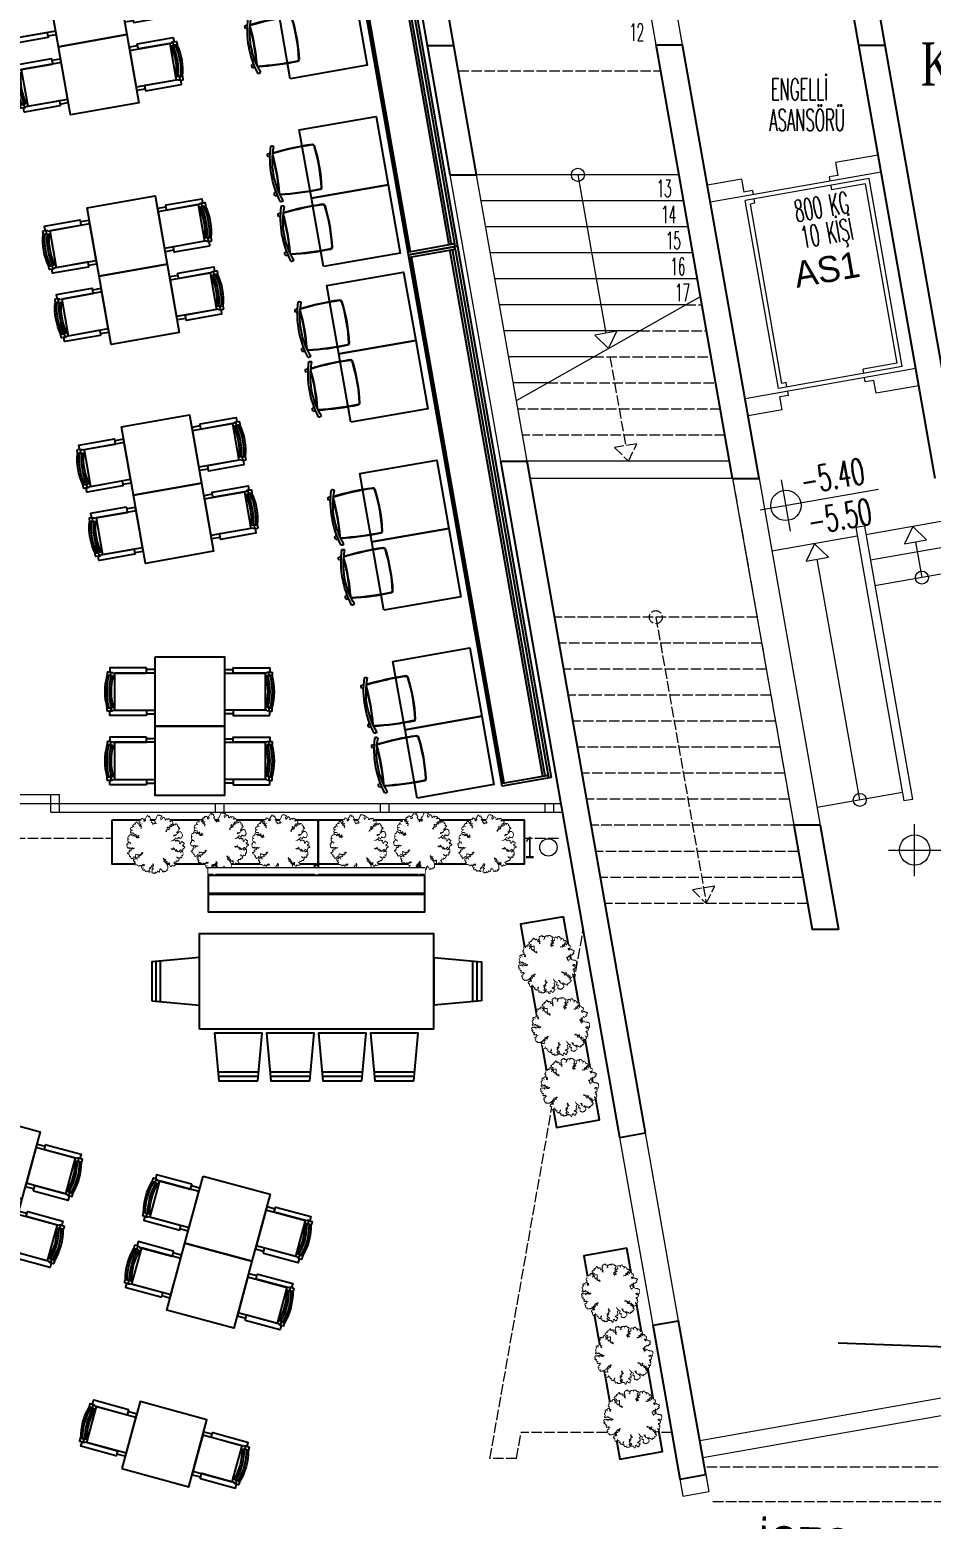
# Model space of a CAD drawing. Header units: millimetres. Extents: x 24907 to 30960, y 3978 to 9944.
# Drawn here: x 28677 to 29717, y 7249 to 8967 of the extents above; entities that cross this region are included whole.
import ezdxf
from ezdxf.enums import TextEntityAlignment as Align

# ---------------------------------------------------------------- set-up
doc = ezdxf.new("R2010")
doc.units = ezdxf.units.MM
doc.set_wipeout_variables(frame=1)
for name, pattern in [('ACAD_ISO02W100', [15, 12, -3]), ('DOT', [6.35, 0, -6.35]), ('DUZ', [0])]:
    doc.linetypes.add(name, pattern=pattern)
for name, color, linetype in [('7-DEC-FURN', 8, 'Continuous'), ('A-bitki', 252, 'Continuous'), ('A-tefris', 31, 'Continuous'), ('A-wipeout', 120, 'Continuous'), ('t-ax', 211, 'Continuous')]:
    doc.layers.add(name, color=color, linetype=linetype)
for name, color, linetype, lineweight in [('dv', 1, 'Continuous', 20), ('iz', 241, 'DOT', 13), ('kl', 5, 'Continuous', 25), ('MER', 132, 'Continuous', 9), ('PN', 90, 'Continuous', 9), ('PR', 200, 'Continuous', 13), ('y2', 52, 'Continuous', 13), ('y3', 3, 'Continuous', 13), ('y4', 4, 'Continuous', 13), ('y5', 170, 'Continuous', 13), ('yagmuriniş', 70, 'Continuous', 9)]:
    doc.layers.add(name, color=color, linetype=linetype, lineweight=lineweight)
doc.styles.add('ARIAL', font='arial.ttf', dxfattribs={"width": 0.6, "height": 50})
doc.styles.add('GOTİC', font='bgothm.ttf', dxfattribs={"height": 20})
doc.styles.add('OLCUı100', font='romanstw.shx', dxfattribs={"width": 0.6, "height": 20})
doc.styles.add('STYLE5', font='arial.ttf', dxfattribs={"width": 0.6})
doc.styles.add('TROMANS', font='romanstw.shx', dxfattribs={"width": 0.6, "height": 60})
doc.styles.add('yazi', font='times.ttf', dxfattribs={"height": 0.5})

# ---------------------------------------------------------------- blocks, each defined once
blk = doc.blocks.new('sandalye-01-p')
blk.add_wipeout([(57.7, 0), (57.2, 8.1), (55.2, 18.5), (54.7, 18.5), (55.2, 19), (55.2, 22), (54.7, 22.5), (52.3, 22.5), (52.3, 27.5), (10.5, 27.5), (10, 27), (10, 25.5), (0.5, 25.5), (0, 25), (0, -25), (0.5, -25.5), (10, -25.5), (10, -27), (10.5, -27.5), (51.8, -27.5), (52.3, -27), (52.3, -22.5), (54.7, -22.5), (55.2, -22), (55.2, -19), (54.7, -18.5), (55.2, -18.5), (56.8, -10.8)])
for p, q in [((51.2, 18.5), (47, 17.5)), ((48.1, 17.3), (47, 17.3)), ((52.9, 18.5), (48.1, 17.3)), ((51.2, 22.5), (49.1, 22)), ((49.1, 21.5), (49.1, 22)), ((51.2, 18.5), (55.2, 18.5)), ((48.1, -17.3), (47, -17.3)), ((51.2, -18.5), (47, -17.5)), ((53, -18.5, 0), (48.1, -17.3, 0)), ((49.1, -21.5), (49.1, -22)), ((51.2, -22.5), (49.1, -22)), ((51.2, -22.5), (49.1, -22)), ((51.2, -18.5), (55.2, -18.5))]:
    blk.add_line(p, q)
for points in [[(10, -25.5), (0.5, -25.5, -0.414214), (0, -25), (0, 25, -0.414214), (0.5, 25.5), (10, 25.5)], [(49.1, 21.5), (10.5, 21.5, -0.414214), (10, 22), (10, 27, -0.414214), (10.5, 27.5), (52.3, 27.5), (52.3, 22.5)], [(49.1, -21.5), (10.5, -21.5, 0.414214), (10, -22), (10, -27, 0.414214), (10.5, -27.5), (51.8, -27.5, 0.414214), (52.3, -27), (52.3, -22.5)]]:
    blk.add_lwpolyline(points, format="xyb")
blk.add_lwpolyline([(0, -21.5), (0, 21.5), (47, 21.5), (47, -21.5)], close=True)
for points in [[(51.7, 22.5), (54.7, 22.5, -0.414214), (55.2, 22), (55.2, 19, -0.414214), (54.7, 18.5), (51.7, 18.5, -0.414214), (51.2, 19), (51.2, 22, -0.414214)], [(51.7, -22.5), (54.7, -22.5, 0.414214), (55.2, -22), (55.2, -19, 0.414214), (54.7, -18.5), (51.7, -18.5, 0.414214), (51.2, -19), (51.2, -22, 0.414214)]]:
    blk.add_lwpolyline(points, format="xyb", close=True)
for centre, radius, start, end in [((-17.3, 0), 67.7, 345.1598, 14.8482), ((-16.2, 0, 0), 68.9, 344.9605, 15.0473), ((-15.2, 0, 0), 68.9, 15.5809, 15.5887), ((-12.2, 0), 67.7, 344.1276, 15.8724), ((-11.2, 0), 68.9, 344.4113, 15.5887)]:
    blk.add_arc(centre, radius, start, end)
blk = doc.blocks.new('masa-02-p')
at = {"xscale": -1}
blk.add_blockref('sandalye-01-p', (-40, -40), dxfattribs=at)
blk.add_blockref('sandalye-01-p', (40, -40))
blk.add_wipeout([(-40, 0), (40, 0), (40, -80), (-40, -80)]).dxf.layer = 'A-wipeout'
blk.add_lwpolyline([(-40, 0), (40, 0), (40, -80), (-40, -80)], close=True)
blk = doc.blocks.new('masa-01-p')
at = {"xscale": -1}
for p in [(-40, -40), (-40, -120)]:
    blk.add_blockref('sandalye-01-p', p, dxfattribs=at)
for p in [(40, -40), (40, -120)]:
    blk.add_blockref('sandalye-01-p', p)
blk.add_wipeout([(-40, 0), (40, 0), (40, -80), (-40, -80)]).dxf.layer = 'A-wipeout'
blk.add_lwpolyline([(-40, 0), (40, 0), (40, -80), (-40, -80)], close=True)
blk.add_wipeout([(-40, -80), (40, -80), (40, -160), (-40, -160)]).dxf.layer = 'A-wipeout'
blk.add_lwpolyline([(-40, -80), (40, -80), (40, -160), (-40, -160)], close=True)
blk = doc.blocks.new('saksı2')
blk.add_wipeout([(138961.9, 69047.1), (138961.9, 68996.9), (139199.8, 68996.9), (139199.8, 69047.1)]).dxf.layer = 'A-wipeout'
at = {"ltscale": 100}
blk.add_lwpolyline([(139199.8, 68996.9), (139199.8, 69047.1), (138961.9, 69047.1), (138961.9, 68996.9)], close=True, dxfattribs=at)
blk = doc.blocks.new('WERGG')
for points in [[(-30.77, 3.19), (-30.79, 3.1), (-30.71, 3.01), (-30.76, 2.92), (-30.86, 2.96), (-30.87, 2.84), (-31.02, 2.84), (-31.12, 2.71), (-31.22, 2.81), (-31.34, 2.7), (-31.42, 2.73), (-31.36, 2.6), (-31.5, 2.54), (-31.34, 2.45), (-31.22, 2.35), (-31.15, 2.43), (-31.02, 2.38), (-30.99, 2.27), (-31, 2.18), (-31.15, 2.2), (-31.22, 2.07), (-31.2, 2), (-31.1, 2.04), (-31.09, 1.88), (-31, 1.83), (-30.97, 1.93), (-30.89, 1.93), (-30.89, 1.83), (-30.79, 1.91), (-30.87, 2.08), (-30.69, 1.96), (-30.57, 2.07), (-30.46, 2), (-30.36, 2.08), (-30.4, 1.9), (-30.54, 1.96), (-30.57, 1.8), (-30.72, 1.78), (-30.78, 1.67), (-30.93, 1.63), (-30.87, 1.51), (-30.75, 1.55), (-30.73, 1.37), (-30.66, 1.29), (-30.47, 1.45), (-30.54, 1.25), (-30.43, 1.22), (-30.43, 1.11), (-30.32, 1.08), (-30.22, 1.32), (-30.2, 1.14), (-30.06, 1.08), (-30.02, 1.36), (-29.85, 1.39), (-29.94, 1.55), (-29.69, 1.62), (-29.84, 1.72), (-29.77, 1.82), (-29.65, 1.79), (-29.62, 1.91), (-29.52, 1.69), (-29.55, 1.53), (-29.67, 1.5), (-29.69, 1.36), (-29.77, 1.4), (-29.65, 1.24), (-29.79, 1.22), (-29.75, 1.13), (-29.86, 1.04), (-29.72, 1), (-29.69, 0.89), (-29.53, 0.85), (-29.43, 1), (-29.44, 0.85), (-29.29, 0.85), (-29.18, 0.97), (-29.2, 1.07), (-29.1, 1.05), (-29.08, 1.11), (-28.99, 1.04), (-29.09, 0.99), (-29.11, 0.85), (-28.93, 0.85), (-28.97, 0.75), (-28.81, 0.79), (-28.72, 0.81), (-28.72, 0.97), (-28.78, 1), (-28.64, 1.01), (-28.75, 1.06), (-28.69, 1.1), (-28.75, 1.22), (-28.67, 1.28), (-28.72, 1.37), (-28.65, 1.44), (-28.56, 1.29), (-28.59, 1.21), (-28.45, 1.16), (-28.43, 0.97), (-28.33, 1.06), (-28.3, 0.96), (-28.18, 0.95), (-28.21, 0.82), (-28.06, 1), (-27.96, 0.99), (-27.99, 1.1), (-27.83, 1.1), (-27.82, 1.18), (-27.75, 1.15), (-27.83, 1.27), (-27.96, 1.34), (-27.86, 1.45), (-28.17, 1.46), (-28.1, 1.82), (-28.14, 1.9), (-28.11, 1.99), (-28.24, 1.94), (-28.32, 2.09), (-28.27, 2.2), (-27.99, 1.99), (-27.97, 1.81), (-27.87, 1.89), (-27.81, 1.74), (-27.82, 1.62), (-27.66, 1.7), (-27.63, 1.62), (-27.76, 1.52), (-27.63, 1.47), (-27.66, 1.35), (-27.55, 1.35), (-27.53, 1.52), (-27.43, 1.42), (-27.37, 1.54), (-27.25, 1.44), (-27.22, 1.64), (-27.1, 1.79), (-27.19, 1.82), (-27.16, 1.91), (-27.18, 2.01), (-27.16, 2.06), (-27.28, 2.11), (-27.24, 2.25), (-27.25, 2.35), (-27.08, 2.28), (-27.1, 2.14), (-27.02, 2.04), (-26.92, 2.11), (-26.98, 2.26), (-26.86, 2.19), (-26.88, 2.12), (-26.75, 2.15), (-26.82, 2.28), (-26.64, 2.41), (-26.69, 2.46), (-26.67, 2.58), (-26.74, 2.6), (-26.59, 2.72), (-26.91, 2.66), (-26.89, 2.77), (-27, 2.7), (-26.99, 2.82), (-27.11, 2.86), (-27.19, 2.88), (-27.14, 2.96), (-27.29, 2.96), (-27.33, 3.04), (-27.16, 3.13), (-26.97, 3.05), (-26.85, 2.98), (-26.9, 3.11), (-26.79, 3.11), (-26.77, 2.99), (-26.64, 3.01), (-26.56, 2.95), (-26.48, 3.02), (-26.57, 3.11), (-26.47, 3.19), (-26.61, 3.21), (-26.54, 3.32), (-26.71, 3.43), (-26.59, 3.56), (-26.74, 3.58), (-26.85, 3.56), (-26.82, 3.66), (-26.96, 3.66), (-26.77, 3.81), (-26.75, 3.87), (-26.62, 3.88), (-26.63, 3.94), (-26.73, 3.99), (-26.64, 4.04), (-26.66, 4.16), (-26.79, 4.18), (-26.75, 4.28), (-26.93, 4.29), (-27.03, 4.29), (-27.18, 4.23), (-27.39, 4.07), (-27.48, 3.93), (-27.58, 3.98), (-27.71, 3.88), (-27.85, 3.96), (-27.7, 4.07), (-27.71, 4.21), (-27.56, 4.14), (-27.51, 4.29), (-27.38, 4.28), (-27.38, 4.43), (-27.42, 4.53), (-27.14, 4.53), (-27.08, 4.6), (-27.21, 4.7), (-27.14, 4.82), (-27.18, 4.95), (-27.43, 4.76), (-27.38, 4.91), (-27.51, 4.92), (-27.5, 5.09), (-27.59, 5.07), (-27.57, 5.21), (-27.72, 5.31), (-27.76, 5.13), (-27.84, 5.14), (-27.82, 5.05), (-27.92, 5.1), (-27.86, 5.26), (-27.77, 5.32), (-27.92, 5.4), (-27.87, 5.46), (-27.87, 5.54), (-28.11, 5.52), (-28.04, 5.63), (-28.22, 5.63), (-28.32, 5.62), (-28.23, 5.41), (-28.36, 5.37), (-28.29, 5.2), (-28.36, 5.07), (-28.28, 5.05), (-28.5, 4.93), (-28.54, 4.76), (-28.48, 4.73), (-28.56, 4.6), (-28.63, 4.57), (-28.66, 4.78), (-28.76, 4.86), (-28.52, 5), (-28.59, 5.08), (-28.47, 5.17), (-28.41, 5.29), (-28.55, 5.41), (-28.56, 5.51), (-28.43, 5.58), (-28.67, 5.64), (-28.74, 5.81), (-28.8, 5.61), (-28.96, 5.57), (-28.99, 5.71), (-29.1, 5.73), (-29.09, 5.64), (-29.21, 5.57), (-29.09, 5.5), (-28.98, 5.41), (-29.07, 5.33), (-29.27, 5.3), (-29.14, 5.18), (-29.27, 5.24), (-29.27, 5.09), (-29.21, 5.03), (-29.36, 4.92), (-29.27, 4.73), (-29.26, 4.55), (-29.43, 4.84), (-29.57, 4.98), (-29.65, 4.96), (-29.5, 5.16), (-29.67, 5.23), (-29.61, 5.35), (-29.58, 5.48), (-29.76, 5.59), (-29.93, 5.54), (-30.04, 5.47), (-30.05, 5.33), (-29.91, 5.18), (-29.79, 5.1), (-29.71, 4.93), (-29.66, 4.81), (-29.85, 4.83), (-29.87, 5.04), (-29.95, 5.14), (-30.07, 5.06), (-30.09, 5.2), (-30.14, 5.08), (-30.19, 5.22), (-30.28, 5.22), (-30.38, 5.35), (-30.38, 5.21), (-30.54, 5.24), (-30.57, 5.13), (-30.68, 5.14), (-30.76, 5.06), (-30.64, 4.97), (-30.75, 4.87), (-30.6, 4.86), (-30.64, 4.75), (-30.52, 4.7), (-30.53, 4.59), (-30.42, 4.5), (-30.31, 4.53), (-30.28, 4.44), (-30.22, 4.34), (-30.25, 4.27), (-30.06, 4.26), (-30.11, 4.09), (-30.32, 4.22), (-30.42, 4.3), (-30.48, 4.2), (-30.58, 4.34), (-30.5, 4.43), (-30.63, 4.51), (-30.71, 4.39), (-30.67, 4.57), (-30.82, 4.56), (-30.78, 4.68), (-30.92, 4.75), (-31.03, 4.68), (-30.96, 4.57), (-31.02, 4.42), (-31.13, 4.55), (-31.2, 4.4), (-31.09, 4.32), (-31.21, 4.26), (-31.09, 4.18), (-31.11, 4.04), (-31.27, 4.04), (-31.34, 3.91), (-31.24, 3.89), (-31.16, 3.8), (-31.09, 3.73), (-31.24, 3.66), (-31.36, 3.67), (-31.45, 3.77), (-31.53, 3.46), (-31.43, 3.39), (-31.28, 3.34), (-31.16, 3.29), (-31.09, 3.19), (-30.92, 3.31), (-30.86, 3.24), (-30.86, 3.42), (-30.77, 3.19)], [(-29.21, 3.37), (-29.08, 3.27), (-29.12, 3.13), (-29.1, 3.02), (-29.07, 2.89)], [(-28.81, 3.41), (-28.92, 3.33), (-29.05, 3.36), (-29.15, 3.48)], [(-28.75, 3.33), (-28.92, 3.21), (-28.98, 3.12), (-28.97, 3.01)]]:
    blk.add_lwpolyline(points)
blk.add_wipeout([(-27.18, 4.95), (-27.14, 4.82), (-27.21, 4.7), (-27.08, 4.6), (-27.14, 4.53), (-27.42, 4.53), (-27.38, 4.43), (-27.38, 4.28), (-27.51, 4.29), (-27.56, 4.14), (-27.71, 4.21), (-27.7, 4.07), (-27.85, 3.96), (-27.71, 3.88), (-27.58, 3.98), (-27.48, 3.93), (-27.39, 4.07), (-27.18, 4.23), (-27.03, 4.29), (-26.93, 4.29), (-26.75, 4.28), (-26.79, 4.18), (-26.66, 4.16), (-26.64, 4.04), (-26.73, 3.99), (-26.63, 3.94), (-26.62, 3.88), (-26.75, 3.87), (-26.77, 3.81), (-26.96, 3.66), (-26.82, 3.66), (-26.85, 3.56), (-26.74, 3.58), (-26.59, 3.56), (-26.71, 3.43), (-26.54, 3.32), (-26.61, 3.21), (-26.47, 3.19), (-26.57, 3.11), (-26.48, 3.02), (-26.56, 2.95), (-26.64, 3.01), (-26.77, 2.99), (-26.79, 3.11), (-26.9, 3.11), (-26.85, 2.98), (-26.97, 3.05), (-27.16, 3.13), (-27.33, 3.04), (-27.29, 2.96), (-27.14, 2.96), (-27.19, 2.88), (-27.11, 2.86), (-26.99, 2.82), (-27, 2.7), (-26.89, 2.77), (-26.91, 2.66), (-26.59, 2.72), (-26.74, 2.6), (-26.67, 2.58), (-26.69, 2.46), (-26.64, 2.41), (-26.82, 2.28), (-26.75, 2.15), (-26.88, 2.12), (-26.86, 2.19), (-26.98, 2.26), (-26.92, 2.11), (-27.02, 2.04), (-27.1, 2.14), (-27.08, 2.28), (-27.25, 2.35), (-27.24, 2.25), (-27.28, 2.11), (-27.16, 2.06), (-27.18, 2.01), (-27.16, 1.91), (-27.19, 1.82), (-27.1, 1.79), (-27.22, 1.64), (-27.25, 1.44), (-27.37, 1.54), (-27.43, 1.42), (-27.53, 1.52), (-27.55, 1.35), (-27.66, 1.35), (-27.63, 1.47), (-27.76, 1.52), (-27.63, 1.62), (-27.66, 1.7), (-27.82, 1.62), (-27.81, 1.74), (-27.87, 1.89), (-27.97, 1.81), (-27.99, 1.99), (-28.27, 2.2), (-28.32, 2.09), (-28.24, 1.94), (-28.11, 1.99), (-28.14, 1.9), (-28.1, 1.82), (-28.17, 1.46), (-27.86, 1.45), (-27.96, 1.34), (-27.83, 1.27), (-27.75, 1.15), (-27.82, 1.18), (-27.83, 1.1), (-27.99, 1.1), (-27.96, 0.99), (-28.06, 1), (-28.21, 0.82), (-28.18, 0.95), (-28.3, 0.96), (-28.33, 1.06), (-28.43, 0.97), (-28.45, 1.16), (-28.59, 1.21), (-28.56, 1.29), (-28.65, 1.44), (-28.72, 1.37), (-28.67, 1.28), (-28.75, 1.22), (-28.69, 1.1), (-28.75, 1.06), (-28.64, 1.01), (-28.78, 1), (-28.72, 0.97), (-28.72, 0.81), (-28.81, 0.79), (-28.97, 0.75), (-28.93, 0.85), (-29.11, 0.85), (-29.09, 0.99), (-28.99, 1.04), (-29.08, 1.11), (-29.1, 1.05), (-29.2, 1.07), (-29.18, 0.97), (-29.29, 0.85), (-29.44, 0.85), (-29.43, 1), (-29.53, 0.85), (-29.69, 0.89), (-29.72, 1), (-29.86, 1.04), (-29.75, 1.13), (-29.79, 1.22), (-29.65, 1.24), (-29.77, 1.4), (-29.69, 1.36), (-29.67, 1.5), (-29.55, 1.53), (-29.52, 1.69), (-29.62, 1.91), (-29.65, 1.79), (-29.77, 1.82), (-29.84, 1.72), (-29.69, 1.62), (-29.94, 1.55), (-29.85, 1.39), (-30.02, 1.36), (-30.06, 1.08), (-30.2, 1.14), (-30.22, 1.32), (-30.32, 1.08), (-30.43, 1.11), (-30.43, 1.22), (-30.54, 1.25), (-30.47, 1.45), (-30.66, 1.29), (-30.73, 1.37), (-30.75, 1.55), (-30.87, 1.51), (-30.93, 1.63), (-30.78, 1.67), (-30.72, 1.78), (-30.57, 1.8), (-30.54, 1.96), (-30.4, 1.9), (-30.36, 2.08), (-30.46, 2), (-30.57, 2.07), (-30.69, 1.96), (-30.87, 2.08), (-30.79, 1.91), (-30.89, 1.83), (-30.89, 1.93), (-30.97, 1.93), (-31, 1.83), (-31.09, 1.88), (-31.1, 2.04), (-31.2, 2), (-31.22, 2.07), (-31.15, 2.2), (-31, 2.18), (-30.99, 2.27), (-31.02, 2.38), (-31.15, 2.43), (-31.22, 2.35), (-31.34, 2.45), (-31.5, 2.54), (-31.36, 2.6), (-31.42, 2.73), (-31.34, 2.7), (-31.22, 2.81), (-31.12, 2.71), (-31.02, 2.84), (-30.87, 2.84), (-30.86, 2.96), (-30.76, 2.92), (-30.71, 3.01), (-30.79, 3.1), (-30.77, 3.19), (-30.86, 3.42), (-30.86, 3.24), (-30.92, 3.31), (-31.09, 3.19), (-31.16, 3.29), (-31.28, 3.34), (-31.43, 3.39), (-31.53, 3.46), (-31.45, 3.77), (-31.36, 3.67), (-31.24, 3.66), (-31.09, 3.73), (-31.16, 3.8), (-31.24, 3.89), (-31.34, 3.91), (-31.27, 4.04), (-31.11, 4.04), (-31.09, 4.18), (-31.21, 4.26), (-31.09, 4.32), (-31.2, 4.4), (-31.13, 4.55), (-31.02, 4.42), (-30.96, 4.57), (-31.03, 4.68), (-30.92, 4.75), (-30.78, 4.68), (-30.82, 4.56), (-30.67, 4.57), (-30.71, 4.39), (-30.63, 4.51), (-30.5, 4.43), (-30.58, 4.34), (-30.48, 4.2), (-30.42, 4.3), (-30.32, 4.22), (-30.11, 4.09), (-30.06, 4.26), (-30.25, 4.27), (-30.22, 4.34), (-30.28, 4.44), (-30.31, 4.53), (-30.42, 4.5), (-30.53, 4.59), (-30.52, 4.7), (-30.64, 4.75), (-30.6, 4.86), (-30.75, 4.87), (-30.64, 4.97), (-30.76, 5.06), (-30.68, 5.14), (-30.57, 5.13), (-30.54, 5.24), (-30.38, 5.21), (-30.38, 5.35), (-30.28, 5.22), (-30.19, 5.22), (-30.14, 5.08), (-30.09, 5.2), (-30.07, 5.06), (-29.95, 5.14), (-29.87, 5.04), (-29.85, 4.83), (-29.66, 4.81), (-29.71, 4.93), (-29.79, 5.1), (-29.91, 5.18), (-30.05, 5.33), (-30.04, 5.47), (-29.93, 5.54), (-29.76, 5.59), (-29.58, 5.48), (-29.61, 5.35), (-29.67, 5.23), (-29.5, 5.16), (-29.65, 4.96), (-29.57, 4.98), (-29.43, 4.84), (-29.26, 4.55), (-29.27, 4.73), (-29.36, 4.92), (-29.21, 5.03), (-29.27, 5.09), (-29.27, 5.24), (-29.14, 5.18), (-29.27, 5.3), (-29.07, 5.33), (-28.98, 5.41), (-29.09, 5.5), (-29.21, 5.57), (-29.09, 5.64), (-29.1, 5.73), (-28.99, 5.71), (-28.96, 5.57), (-28.8, 5.61), (-28.74, 5.81), (-28.67, 5.64), (-28.43, 5.58), (-28.56, 5.51), (-28.55, 5.41), (-28.41, 5.29), (-28.47, 5.17), (-28.59, 5.08), (-28.52, 5), (-28.76, 4.86), (-28.66, 4.78), (-28.63, 4.57), (-28.56, 4.6), (-28.48, 4.73), (-28.54, 4.76), (-28.5, 4.93), (-28.28, 5.05), (-28.36, 5.07), (-28.29, 5.2), (-28.36, 5.37), (-28.23, 5.41), (-28.32, 5.62), (-28.22, 5.63), (-28.04, 5.63), (-28.11, 5.52), (-27.87, 5.54), (-27.87, 5.46), (-27.92, 5.4), (-27.77, 5.32), (-27.86, 5.26), (-27.92, 5.1), (-27.82, 5.05), (-27.84, 5.14), (-27.76, 5.13), (-27.72, 5.31), (-27.57, 5.21), (-27.59, 5.07), (-27.5, 5.09), (-27.51, 4.92), (-27.38, 4.91), (-27.43, 4.76)])
blk = doc.blocks.new('sandalye_tek')
blk.add_wipeout([(0, 5.9), (45, 10.1), (45.1, -44.9), (0.1, -41.1)]).dxf.layer = 'A-wipeout'
blk.add_wipeout([(-5, 5.5), (-4.9, -40.4), (-9.9, -40), (-10, 5)])
at = {"ltscale": 100}
for p, q in [((-5, 5.6), (-4.9, -40.5)), ((0, 6.1), (0.1, -41.1))]:
    blk.add_line(p, q, dxfattribs=at)
blk.add_lwpolyline([(-10, 5), (45, 10.1), (45.1, -44.9), (-9.9, -40)], close=True, dxfattribs=at)
blk = doc.blocks.new('ibiza_banco_planta')
at = {"ltscale": 0.3}
for p, q in [((-245, 53.8), (-245, 54)), ((-245, 54), (-241, 54)), ((-245, 50.2), (-245, 53.8)), ((-245, 53.8), (-241, 53.8)), ((-241, 54), (-241, 53.8)), ((-241, 53.8), (-241, 50.2)), ((-127, 54), (-127, 53.8)), ((-123, 54), (-127, 54)), ((-127, 53.8), (-127, 50.2)), ((-127, 53.8), (-123, 53.8)), ((-123, 53.8), (-123, 54)), ((-123, 50.2), (-123, 53.8)), ((-5, 54), (-9, 54)), ((-9, 54), (-9, 53.8)), ((-9, 53.8), (-5, 53.8)), ((-9, 53.8), (-9, 50.2)), ((-5, 53.8), (-5, 54)), ((-5, 50.2), (-5, 53.8)), ((-127, 43.7), (-127, 41.6)), ((-123, 41.6), (-123, 43.7)), ((-241, 21.5), (-241, 20))]:
    blk.add_line(p, q, dxfattribs=at)
blk.add_lwpolyline([(0, 43.8), (0, 43.7), (-250, 43.7), (-250, 43.8), (-250, 50.2), (0, 50.2)], close=True, dxfattribs=at)
for points in [[(-127, 21.5), (-127, 20), (-123, 20), (-123, 21.5)], [(-9, 21.5), (-9, 20), (-5, 20), (-5, 21.5)]]:
    blk.add_wipeout(points)
blk.add_wipeout([(-250, 50.2), (0, 50.2), (0, 43.7), (-250, 43.7)])
blk.add_wipeout([(-245, 21.5), (-245, 20), (-241, 20), (-241, 21.5)]).dxf.layer = 'A-wipeout'
blk.add_line((-245, 20), (-245, 21.5), dxfattribs=at)
for points in [[(-245, 43.7), (-245, 41.6), (-241, 41.6), (-241, 43.7)], [(-127, 43.7), (-127, 41.6), (-123, 41.6), (-123, 43.7)], [(-9, 43.7), (-9, 41.6), (-5, 41.6), (-5, 43.7)]]:
    blk.add_wipeout(points)
blk.add_wipeout([(-250, 41.6), (-250, 21.6), (0, 21.5), (0, 41.6)])
for p, q in [((-245, 41.6), (-245, 43.7)), ((-241, 43.7), (-241, 41.6)), ((-9, 43.7), (-9, 41.6)), ((-5, 41.6), (-5, 43.7))]:
    blk.add_line(p, q, dxfattribs=at)
blk.add_wipeout([(-250, 20), (-250, 0), (0, -0.1), (0, 20)]).dxf.layer = 'A-wipeout'
for p, q in [((-127, 21.5), (-127, 20)), ((-123, 20), (-123, 21.5)), ((-9, 21.5), (-9, 20)), ((-5, 20), (-5, 21.5))]:
    blk.add_line(p, q, dxfattribs=at)
for points in [[(0, 21.6), (0, 21.5), (-250, 21.5), (-250, 21.6), (-250, 41.6), (0, 41.6)], [(0, 0), (0, -0.1), (-250, -0.1), (-250, 0), (-250, 20), (0, 20)]]:
    blk.add_lwpolyline(points, close=True, dxfattribs=at)
blk = doc.blocks.new('masa')
blk.add_wipeout([(139066.1, 69246.7), (139066.1, 69136.5), (139336.1, 69136.5), (139336.1, 69246.7)]).dxf.layer = 'A-wipeout'
at = {"ltscale": 100}
blk.add_lwpolyline([(139336.1, 69246.7), (139336.1, 69136.5), (139066.1, 69136.5), (139066.1, 69246.7)], close=True, dxfattribs=at)
blk = doc.blocks.new('sedir_')
blk.add_wipeout([(-23633.7, 10472.1), (-23576.4, 10472.1), (-23576.3, 9849.8), (-23633.6, 9849.8)]).translate(0, 0, 0)
at = {"layer": '7-DEC-FURN', "extrusion": (-4.7823e-09, -3.96774e-09, 1), "elevation": 0}
for points in [[(-23576.4, 10472.1), (-23633.7, 10472.1), (-23633.6, 9849.8), (-23576.3, 9849.8)], [(-23579.4, 10469.1), (-23632.7, 10469.1), (-23632.6, 9852.8), (-23579.3, 9852.8)]]:
    blk.add_lwpolyline(points, close=True, dxfattribs=at)
for points in [[(-23630.7, 10469.1), (-23630.6, 9852.8)], [(-23579.4, 10469.1), (-23579.4, 10472.1)], [(-23579.3, 9852.8), (-23579.3, 9849.8)]]:
    blk.add_lwpolyline(points, dxfattribs=at)
for points in [[(-23585.1, 10469.1, 0.09677), (-23585.6, 10467.2), (-23585.5, 9854.7, 0.09677), (-23585, 9852.8, 0.09677)], [(-23579.6, 10469.1), (-23580.6, 10469.1, 0.36783), (-23582.8, 10467.1), (-23582.7, 9854.8, 0.36783), (-23580.6, 9852.8), (-23579.6, 9852.8)]]:
    blk.add_lwpolyline(points, format="xyb", dxfattribs=at)
blk = doc.blocks.new('sandalye_cuba')
blk.add_wipeout([(53055.5, -17375), (53062.8, -17372.3), (53061.2, -17393.9), (53061.1, -17417.9), (53062.2, -17420.5), (53081, -17422.1), (53095.1, -17422.2), (53114.3, -17420.5), (53115.7, -17418.6), (53116.8, -17396.6), (53113.8, -17373), (53121.3, -17374.8), (53122.4, -17370), (53113.6, -17367.9), (53113.4, -17364.1), (53107.3, -17364.3), (53107.4, -17366.3), (53094.8, -17364.8), (53084, -17364.7), (53069.6, -17366.3), (53068, -17366.5), (53067.8, -17364.6), (53063.2, -17364.6), (53063.2, -17368), (53055, -17370.2)])
at = {"layer": '7-DEC-FURN'}
for points in [[(53063.6, -17365.6), (53063.6, -17368.4)], [(53067.4, -17367.6), (53067.4, -17365.6)], [(53109.1, -17367.6), (53109.1, -17365.6)], [(53112.9, -17365.6), (53112.9, -17368.4)]]:
    blk.add_lwpolyline(points, dxfattribs=at)
for centre, radius, start, end in [((53058.9, -17371.5), 3.28, 162.9537, 227.0808), ((53088.2, -17473.7), 108.1, 72.5077, 107.4923), ((53088.2, -17456.2), 88.1, 68.9829, 111.0171), ((53374.4, -17407.8), 312.9, 173.3436, 181.864), ((53374.4, -17407.8), 312.4, 173.3436, 181.864), ((53065.5, -17368.9), 3.81, 60.3166, 119.6834), ((53088.2, -17153.9), 218.1, 264.1409, 275.8591), ((53088.2, -17153.9), 217.6, 264.5054, 275.4946), ((53111, -17368.9), 3.81, 60.3166, 119.6834), ((52802.1, -17407.8), 312.4, 358.136, 6.6564), ((52802.1, -17407.8), 312.9, 358.136, 6.6564), ((53117.6, -17371.5), 3.28, 312.9192, 17.0463), ((53063.7, -17417.9), 2, 181.864, 262.4968), ((53063.7, -17417.9), 1.5, 181.864, 262.4968), ((53088.2, -17231.5), 190.1, 262.4968, 277.5032), ((53088.2, -17231.5), 189.6, 262.4968, 277.5032), ((53112.8, -17417.9), 1.5, 277.5032, 358.136), ((53112.8, -17417.9), 2, 277.5032, 358.136)]:
    blk.add_arc(centre, radius, start, end, dxfattribs=at)

msp = doc.modelspace()

# ---------------------------------------------------------------- linework, layer by layer
at = {"layer": 'dv'}
for p, q in [((29220.2, 8469.3), (29162, 8799.3)), ((29250.6, 8469.3), (29192.4, 8799.3)), ((29484.2, 8469.3), (29250.6, 8469.3)), ((29484.2, 8469.3), (29250.6, 8469.3)), ((29487.7, 8449.3), (29254.1, 8449.3)), ((29487.7, 8449.3), (29254.1, 8449.3)), ((29425.4, 7478.1), (29387.2, 7694.7)), ((29395.9, 7472.9), (29357.7, 7689.5)), ((29449.7, 7340.2), (29768, 7396.3)), ((29453.2, 7320.5), (29764.3, 7375.4)), ((29456.7, 7300.8), (29460.1, 7281.1)), ((29430.6, 7275.9), (29427.1, 7295.6)), ((29430.6, 7275.9), (29460.1, 7281.1))]:
    msp.add_line(p, q, dxfattribs=at)
at = {"layer": 'iz', "linetype": 'ACAD_ISO02W100'}
for p, q in [((29171.3, 8919.3), (29404.8, 8919.3)), ((29171.3, 8919.3), (29404.8, 8919.3)), ((29433.3, 8649.3), (29452.4, 8649.3)), ((29433.3, 8649.3), (29452.4, 8649.3)), ((29380.2, 8619.3), (29457.7, 8619.3)), ((29380.2, 8619.3), (29457.7, 8619.3)), ((29327.1, 8589.3), (29463, 8589.3)), ((29327.1, 8589.3), (29463, 8589.3)), ((29346.2, 8589.3), (29364.3, 8487)), ((29346.2, 8589.3), (29364.3, 8487)), ((29274, 8559.3), (29468.3, 8559.3)), ((29274, 8559.3), (29468.3, 8559.3)), ((29473.6, 8529.3), (29240, 8529.3)), ((29473.6, 8529.3), (29240, 8529.3)), ((29478.9, 8499.3), (29245.3, 8499.3)), ((29478.9, 8499.3), (29245.3, 8499.3)), ((29377.1, 8489.3), (29351.5, 8484.8)), ((29377.1, 8489.3), (29351.5, 8484.8)), ((29351.5, 8484.8), (29367.4, 8469.3)), ((29351.5, 8484.8), (29367.4, 8469.3)), ((29367.4, 8469.3), (29377.1, 8489.3)), ((29367.4, 8469.3), (29377.1, 8489.3)), ((29484.2, 8469.3), (29250.6, 8469.3)), ((29484.2, 8469.3), (29250.6, 8469.3)), ((29487.7, 8449.3), (29558.2, 8049.3)), ((29487.7, 8449.3), (29558.2, 8049.3)), ((29515.9, 8289.3), (29282.4, 8289.3)), ((29399.1, 8289.3), (29457.3, 7959.3)), ((29521.2, 8259.3), (29287.7, 8259.3)), ((29521.2, 8259.3), (29287.7, 8259.3)), ((29526.5, 8229.3), (29292.9, 8229.3)), ((29526.5, 8229.3), (29292.9, 8229.3)), ((29531.8, 8199.3), (29298.2, 8199.3)), ((29531.8, 8199.3), (29298.2, 8199.3)), ((29537.1, 8169.3), (29303.5, 8169.3)), ((29537.1, 8169.3), (29303.5, 8169.3)), ((29542.4, 8139.3), (29308.8, 8139.3)), ((29542.4, 8139.3), (29308.8, 8139.3)), ((29547.6, 8109.3), (29314.1, 8109.3)), ((29547.6, 8109.3), (29314.1, 8109.3)), ((29552.9, 8079.3), (29319.4, 8079.3)), ((29552.9, 8079.3), (29319.4, 8079.3)), ((29558.2, 8049.3), (29324.7, 8049.3)), ((29558.2, 8049.3), (29324.7, 8049.3)), ((29286.7, 8034.3), (28007.2, 8034.3)), ((29563.5, 8019.3), (29330, 8019.3)), ((29563.5, 8019.3), (29330, 8019.3)), ((29568.8, 7989.3), (29335.3, 7989.3)), ((29568.8, 7989.3), (29335.3, 7989.3)), ((29467, 7979.3), (29441.4, 7974.8)), ((29441.4, 7974.8), (29457.3, 7959.3)), ((29457.3, 7959.3), (29467, 7979.3)), ((29574.1, 7959.3), (29340.6, 7959.3)), ((29574.1, 7959.3), (29340.6, 7959.3)), ((29207.8, 7319.3), (29315.4, 7929.3)), ((29238.3, 7319.3), (29243.6, 7349.3)), ((29417.6, 7349.3), (29243.6, 7349.3)), ((29238.3, 7319.3), (29207.8, 7319.3)), ((29769.9, 7309.3), (29455.2, 7309.3)), ((29777, 7269.3), (29462.2, 7269.3))]:
    msp.add_line(p, q, dxfattribs=at)
msp.add_circle((29399.1, 8289.3), 7.5, dxfattribs=at)
msp.add_arc((31524.7, 17218.8), 10470, 251.05058, 258.45596, dxfattribs=at)
at = {"layer": 'kl'}
for p, q in [((29721.2, 8449.3), (29555.7, 9388.2)), ((29751.7, 8449.3), (29586.1, 9388.2)), ((29162, 8799.3), (29123.2, 9019.3)), ((29192.4, 8799.3), (29153.6, 9019.3)), ((29162, 8799.3), (29135.6, 8948.6)), ((29135.6, 8948.6), (29166.1, 8948.6)), ((29192.4, 8799.3), (29166.1, 8948.6)), ((29487.7, 8449.3), (29399.5, 8949.3)), ((29399.5, 8949.3), (29430, 8949.3)), ((29487.7, 8449.3), (29399.5, 8949.3)), ((29399.5, 8949.3), (29430, 8949.3)), ((29518.2, 8449.3), (29430, 8949.3)), ((29518.2, 8449.3), (29430, 8949.3)), ((29721.2, 8449.3), (29633.2, 8948.6)), ((29663.7, 8948.6), (29633.2, 8948.6)), ((29751.7, 8449.3), (29663.7, 8948.6)), ((29162, 8799.3), (29192.4, 8799.3)), ((29162, 8799.3), (29192.4, 8799.3)), ((29357.7, 7689.5), (29220.2, 8469.3)), ((29220.2, 8469.3), (29250.6, 8469.3)), ((29357.7, 7689.5), (29220.2, 8469.3)), ((29220.2, 8469.3), (29250.6, 8469.3)), ((29387.2, 7694.7), (29250.6, 8469.3)), ((29387.2, 7694.7), (29250.6, 8469.3)), ((29487.7, 8449.3), (29518.2, 8449.3)), ((29487.7, 8449.3), (29518.2, 8449.3)), ((29588.7, 8049.3), (29558.2, 8049.3)), ((29558.2, 8049.3), (29579.4, 7929.3)), ((29588.7, 8049.3), (29558.2, 8049.3)), ((29558.2, 8049.3), (29579.4, 7929.3)), ((29588.7, 8049.3), (29609.9, 7929.3)), ((29588.7, 8049.3), (29609.9, 7929.3)), ((29609.9, 7929.3), (29579.4, 7929.3)), ((29609.9, 7929.3), (29579.4, 7929.3)), ((29357.7, 7689.5), (29387.2, 7694.7)), ((29395.9, 7472.9), (29425.4, 7478.1)), ((29412.4, 7379.3), (29395.9, 7472.9)), ((29456.7, 7300.8), (29425.4, 7478.1)), ((29427.1, 7295.6), (29412.4, 7379.3)), ((29427.1, 7295.6), (29456.7, 7300.8))]:
    msp.add_line(p, q, dxfattribs=at)
at = {"layer": 'MER'}
for p, q in [((29426, 8799.3), (29192.4, 8799.3)), ((29426, 8799.3), (29192.4, 8799.3)), ((29309.2, 8799.3), (29341.4, 8616.9)), ((29309.2, 8799.3), (29341.4, 8616.9)), ((29431.3, 8769.3), (29197.7, 8769.3)), ((29431.3, 8769.3), (29197.7, 8769.3)), ((29436.6, 8739.3), (29203, 8739.3)), ((29436.6, 8739.3), (29203, 8739.3)), ((29441.9, 8709.3), (29208.3, 8709.3)), ((29441.9, 8709.3), (29208.3, 8709.3)), ((29447.1, 8679.3), (29213.6, 8679.3)), ((29447.1, 8679.3), (29213.6, 8679.3)), ((29238.3, 8539.1), (29450.7, 8659.1)), ((29238.3, 8539.1), (29450.7, 8659.1)), ((29433.3, 8649.3), (29218.9, 8649.3)), ((29433.3, 8649.3), (29218.9, 8649.3)), ((29380.2, 8619.3), (29224.2, 8619.3)), ((29380.2, 8619.3), (29224.2, 8619.3)), ((29354.2, 8619.1), (29328.6, 8614.6)), ((29354.2, 8619.1), (29328.6, 8614.6)), ((29328.6, 8614.6), (29344.5, 8599.1)), ((29328.6, 8614.6), (29344.5, 8599.1)), ((29344.5, 8599.1), (29354.2, 8619.1)), ((29344.5, 8599.1), (29354.2, 8619.1)), ((29327.1, 8589.3), (29229.5, 8589.3)), ((29327.1, 8589.3), (29229.5, 8589.3)), ((29274, 8559.3), (29234.8, 8559.3)), ((29274, 8559.3), (29234.8, 8559.3))]:
    msp.add_line(p, q, dxfattribs=at)
at = {"layer": 'MER', "ltscale": 2}
for p, q in [((29749.6, 8403.5), (29641.3, 8384.4)), ((29749.6, 8403.5), (29641.3, 8384.4)), ((29631.4, 8382.7), (29533, 8365.3)), ((29631.4, 8382.7), (29533, 8365.3)), ((29754.8, 8374), (29646.5, 8354.9)), ((29754.8, 8374), (29646.5, 8354.9)), ((29760, 8344.4), (29651.7, 8325.3)), ((29760, 8344.4), (29651.7, 8325.3)), ((29683.5, 8087.2), (29585.1, 8069.9)), ((29683.5, 8087.2), (29585.1, 8069.9))]:
    msp.add_line(p, q, dxfattribs=at)
at = {"layer": 'MER', "ltscale": 1.5}
for p, q in [((29698.6, 8376.2), (29705.9, 8334.9)), ((29698.6, 8376.2), (29705.9, 8334.9)), ((29634.3, 8078.6), (29585.3, 8356.3)), ((29634.3, 8078.6), (29585.3, 8356.3))]:
    msp.add_line(p, q, dxfattribs=at)
for points in [[(29685.8, 8374), (29711.4, 8378.5), (29695.5, 8394)], [(29685.8, 8374), (29711.4, 8378.5), (29695.5, 8394)], [(29572.5, 8354), (29598.1, 8358.5), (29582.2, 8374)], [(29572.5, 8354), (29598.1, 8358.5), (29582.2, 8374)]]:
    msp.add_lwpolyline(points, close=True, dxfattribs=at)
at = {"layer": 'MER'}
for centre in [(29309.2, 8799.3), (29309.2, 8799.3), (29705.9, 8334.9), (29705.9, 8334.9), (29634.3, 8078.6), (29634.3, 8078.6)]:
    msp.add_circle(centre, 7.5, dxfattribs=at)
at = {"layer": 'PN'}
for p, q in [((29655.5, 8822.1), (29606.3, 8813.4)), ((29655.5, 8822.1), (29606.3, 8813.4)), ((29606.3, 8813.4), (29608.9, 8798.6)), ((29606.3, 8813.4), (29608.9, 8798.6)), ((29497.9, 8794.3), (29458.6, 8787.4)), ((29497.9, 8794.3), (29458.6, 8787.4)), ((29659, 8802.4), (29462, 8767.7)), ((29659, 8802.4), (29462, 8767.7)), ((29497.9, 8794.3), (29500.5, 8779.5)), ((29497.9, 8794.3), (29500.5, 8779.5)), ((29645.1, 8794.9), (29502.3, 8769.7)), ((29645.1, 8794.9), (29502.3, 8769.7)), ((29608.9, 8798.6), (29599, 8796.9)), ((29608.9, 8798.6), (29599, 8796.9)), ((29599, 8796.9), (29599.9, 8792)), ((29599, 8796.9), (29599.9, 8792)), ((29683.3, 8578.2), (29645.1, 8794.9)), ((29683.3, 8578.2), (29645.1, 8794.9)), ((29510.4, 8781.3), (29500.5, 8779.5)), ((29510.4, 8781.3), (29500.5, 8779.5)), ((29510.4, 8781.3), (29511.3, 8776.3)), ((29510.4, 8781.3), (29511.3, 8776.3)), ((29600.8, 8787), (29601.6, 8782.1)), ((29600.8, 8787), (29601.6, 8782.1)), ((29641, 8789.1), (29601.6, 8782.1)), ((29641, 8789.1), (29601.6, 8782.1)), ((29677.5, 8582.3), (29641, 8789.1)), ((29677.5, 8582.3), (29641, 8789.1)), ((29540.5, 8553), (29502.3, 8769.7)), ((29540.5, 8553), (29502.3, 8769.7)), ((29513, 8766.5), (29508.1, 8765.6)), ((29513, 8766.5), (29508.1, 8765.6)), ((29544.5, 8558.8), (29508.1, 8765.6)), ((29544.5, 8558.8), (29508.1, 8765.6)), ((29512.1, 8771.4), (29513, 8766.5)), ((29512.1, 8771.4), (29513, 8766.5)), ((29698.9, 8575.9), (29502, 8541.2)), ((29698.9, 8575.9), (29502, 8541.2)), ((29683.3, 8578.2), (29540.5, 8553)), ((29683.3, 8578.2), (29540.5, 8553)), ((29677.5, 8582.3), (29638.1, 8575.3)), ((29677.5, 8582.3), (29638.1, 8575.3)), ((29639, 8570.4), (29638.1, 8575.3)), ((29639, 8570.4), (29638.1, 8575.3)), ((29549.5, 8559.7), (29544.5, 8558.8)), ((29549.5, 8559.7), (29544.5, 8558.8)), ((29550.3, 8554.8), (29549.5, 8559.7)), ((29550.3, 8554.8), (29549.5, 8559.7)), ((29640.7, 8560.5), (29639.8, 8565.5)), ((29640.7, 8560.5), (29639.8, 8565.5)), ((29650.6, 8562.3), (29640.7, 8560.5)), ((29650.6, 8562.3), (29640.7, 8560.5)), ((29653.2, 8547.5), (29650.6, 8562.3)), ((29653.2, 8547.5), (29650.6, 8562.3)), ((29702.4, 8556.2), (29653.2, 8547.5)), ((29702.4, 8556.2), (29653.2, 8547.5)), ((29552.1, 8544.9), (29542.2, 8543.2)), ((29552.1, 8544.9), (29542.2, 8543.2)), ((29544.8, 8528.4), (29542.2, 8543.2)), ((29544.8, 8528.4), (29542.2, 8543.2)), ((29552.1, 8544.9), (29551.2, 8549.8)), ((29552.1, 8544.9), (29551.2, 8549.8)), ((29544.8, 8528.4), (29505.4, 8521.5)), ((29544.8, 8528.4), (29505.4, 8521.5)), ((28007.8, 8074.3), (29289.8, 8074.3)), ((28711.4, 8084.3), (28491.4, 8084.3)), ((28701.4, 8064.3), (28701.4, 8084.3)), ((28711.4, 8064.3), (28711.4, 8084.3)), ((28891.4, 8064.3), (28891.4, 8074.3)), ((28901.4, 8064.3), (28901.4, 8074.3)), ((29081.4, 8064.3), (29081.4, 8074.3)), ((29091.4, 8064.3), (29091.4, 8074.3)), ((29271.4, 8064.3), (29271.4, 8074.3)), ((29281.4, 8064.3), (29281.4, 8074.3)), ((28701.4, 8064.3), (29291.6, 8064.3))]:
    msp.add_line(p, q, dxfattribs=at)
at = {"layer": 'PR'}
for p, q in [((29399.5, 8949.3), (29336.1, 9309.3)), ((29430, 8949.3), (29366.5, 9309.3)), ((29487.7, 8449.3), (29558.2, 8049.3)), ((29487.7, 8449.3), (29558.2, 8049.3)), ((29518.2, 8449.3), (29588.7, 8049.3)), ((29518.2, 8449.3), (29588.7, 8049.3)), ((29629.7, 8392.5), (29685.3, 8077.4)), ((29629.7, 8392.5), (29685.3, 8077.4)), ((29639.6, 8394.3), (29695.1, 8079.1)), ((29639.6, 8394.3), (29695.1, 8079.1))]:
    msp.add_line(p, q, dxfattribs=at)
at = {"layer": 'PR', "linetype": 'DUZ'}
for p, q in [((29220.2, 8469.3), (29162, 8799.3)), ((29250.6, 8469.3), (29192.4, 8799.3))]:
    msp.add_line(p, q, dxfattribs=at)
at = {"layer": 'PR', "ltscale": 2}
for p, q in [((29639.6, 8394.3), (29629.7, 8392.5)), ((29639.6, 8394.3), (29629.7, 8392.5)), ((29695.1, 8079.1), (29685.3, 8077.4)), ((29695.1, 8079.1), (29685.3, 8077.4))]:
    msp.add_line(p, q, dxfattribs=at)
at = {"layer": 't-ax'}
msp.add_line((30658.4, 7413.6), (29609.2, 7452.4), dxfattribs=at)
at = {"layer": 'y3'}
for p, q in [((29519.6, 8412.9), (29655.8, 8436.9)), ((29519.6, 8412.9), (29655.8, 8436.9)), ((29554.3, 8388.5), (29543.9, 8447.6)), ((29554.3, 8388.5), (29543.9, 8447.6)), ((29697.6, 7990.8), (29697.6, 8050.8)), ((29697.6, 7990.8), (29697.6, 8050.8)), ((29667.6, 8020.8), (29805.9, 8020.8)), ((29667.6, 8020.8), (29805.9, 8020.8))]:
    msp.add_line(p, q, dxfattribs=at)
for centre in [(29549.1, 8418.1), (29549.1, 8418.1), (29697.6, 8020.8), (29697.6, 8020.8)]:
    msp.add_circle(centre, 17.5, dxfattribs=at)
at = {"layer": 'yagmuriniş'}
msp.add_circle((29275.2, 8023.9), 10, dxfattribs=at)

# ---------------------------------------------------------------- block references
at = {"layer": 'A-tefris', "ltscale": 100, "xscale": 0.9990096997774666, "yscale": 0.9990096997753426, "zscale": 0.9990096997774666, "rotation": 9.990874140491021}
for p in [(28735.7, 9032.7, 0), (28782.4, 8768.1, 0), (28822, 8515.7, 0)]:
    msp.add_blockref('masa-01-p', p, dxfattribs=at)
at = {"layer": 'A-tefris', "ltscale": 100, "extrusion": (1.6901e-07, 2.76014e-08, 1), "xscale": -1, "rotation": 99.99087414057406}
for p in [(2617.1, 58217.5, 0), (2687, 57821.4, 0), (2725.1, 57604.7, 0)]:
    msp.add_blockref('sandalye_cuba', p, dxfattribs=at)
at = {"layer": 'A-tefris', "ltscale": 100, "xscale": 0.9990096997753426, "yscale": 0.9990096997753426, "zscale": 0.9990096997771519}
msp.add_blockref('masa-01-p', (28861.5, 8243.4), dxfattribs=at)
at = {"layer": 'A-tefris', "ltscale": 100, "xscale": -1}
for p, rotation in [((28827.8, 7852.1), 179.9999999731111), ((29114.9, 7764.6), 269.9999999731111)]:
    msp.add_blockref('sandalye_tek', p, dxfattribs=dict(at, rotation=rotation))
at = {"layer": 'A-tefris', "ltscale": 100}
for name, p, rotation in [('sandalye_tek', (29188, 7852.1), 179.9999999732154), ('masa-01-p', (28650.3, 7706.4), 344.8172531391941), ('masa-01-p', (28915.5, 7634.4), 344.8172531391941)]:
    msp.add_blockref(name, p, dxfattribs=dict(at, rotation=rotation))

# ---------------------------------------------------------------- texts
at = {"layer": 'y2', "style": 'OLCUı100', "width": 0.5}
for s, p in [('12', (29377, 8953.6)), ('13', (29408.7, 8773.6)), ('13', (29408.7, 8773.6)), ('14', (29414, 8743.6)), ('14', (29414, 8743.6)), ('15', (29419.3, 8713.6)), ('15', (29419.3, 8713.6)), ('16', (29424.6, 8683.6)), ('16', (29424.6, 8683.6)), ('17', (29429.9, 8653.6)), ('17', (29429.9, 8653.6))]:
    msp.add_text(s, height=20, rotation=0, dxfattribs=at).set_placement(p, align=Align.CENTER)
at = {"layer": 'y2'}
for s, rotation, style, width, p in [('ENGELLİ', 360, 'OLCUı100', 0.5, (29531.7, 8885.3)), ('ENGELLİ', 360, 'OLCUı100', 0.5, (29531.7, 8885.3)), ('ASANSÖRÜ', 360, 'OLCUı100', 0.5, (29529.9, 8849.9)), ('ASANSÖRÜ', 360, 'OLCUı100', 0.5, (29529.9, 8849.9)), ('800 KG', 10, 'OLCUı100', 0.5, (29561.3, 8744.7)), ('800 KG', 10, 'OLCUı100', 0.5, (29561.3, 8744.7)), ('10 KİŞİ', 10, 'OLCUı100', 0.5, (29568.7, 8714.5)), ('10 KİŞİ', 10, 'OLCUı100', 0.5, (29568.7, 8714.5)), ('Y21', 0, 'STYLE5', 0.6, (29222, 8011.3))]:
    msp.add_text(s, height=25, rotation=rotation, dxfattribs=dict(at, style=style, width=width)).set_placement(p)
at = {"layer": 'y3', "style": 'TROMANS', "width": 0.6}
for s, p in [('-5.40', (29605.3, 8437.1)), ('-5.40', (29605.3, 8437.1)), ('-5.50', (29613.5, 8390.4)), ('-5.50', (29613.5, 8390.4))]:
    msp.add_text(s, height=30, rotation=10, dxfattribs=at).set_placement(p, align=Align.CENTER)
at = {"layer": 'y4', "style": 'yazi', "width": 0.7}
msp.add_text('KORİDOR', height=50, rotation=0, dxfattribs=at).set_placement((29825.3, 8902.1), align=Align.CENTER)
msp.add_text('KORİDOR', height=50, rotation=0, dxfattribs=at).set_placement((29825.3, 8902.1), align=Align.CENTER)
at = {"layer": 'y4', "style": 'GOTİC'}
msp.add_text('AS1', height=30, rotation=10, dxfattribs=at).set_placement((29598.9, 8675.5), align=Align.CENTER)
msp.add_text('AS1', height=30, rotation=10, dxfattribs=at).set_placement((29598.9, 8675.5), align=Align.CENTER)
at = {"layer": 'y5', "style": 'ARIAL', "width": 0.8}
msp.add_text('İÇECEK BARI & BULAŞIKHANESİ VE DEPOSU', height=40, rotation=357.8785, dxfattribs=at).set_placement((29516.1, 7202.3))

# ---------------------------------------------------------------- next in the draw order: block references
at = {"layer": 'A-tefris', "ltscale": 100, "xscale": -1}
for name, p, rotation in [('sedir_', (50570.2, 23123.8, 0), 189.9991090761483), ('sandalye_tek', (29054.9, 7764.6), 269.9999999731111), ('masa-02-p', (28821.8, 7297.2), 164.8172531391941)]:
    msp.add_blockref(name, p, dxfattribs=dict(at, rotation=rotation))
at = {"layer": 'A-tefris', "ltscale": 100, "extrusion": (1.6901e-07, 2.76014e-08, 1), "xscale": -1, "rotation": 99.99087414057406}
for p in [(2674.8, 57890.3, 0), (2713, 57673.7, 0)]:
    msp.add_blockref('sandalye_cuba', p, dxfattribs=at)
at = {"layer": 'A-tefris', "ltscale": 100}
for p, rotation in [((168209.5, 77051.9), 179.9998876686304), ((121412.6, -117160.3), 99.99977538129738), ((121485.6, -117542.6), 99.99977538129738)]:
    msp.add_blockref('saksı2', p, dxfattribs=dict(at, rotation=rotation))

# ---------------------------------------------------------------- next in the draw order: linework, layer by layer
at = {"layer": 'A-tefris', "ltscale": 100, "extrusion": (7.02878e-10, -1.9828e-09, 1), "elevation": 0}
msp.add_lwpolyline([(28977.5, 8910.1), (28963.7, 8988.9), (29052.3, 9004.5), (29066.2, 8925.7), (28977.5, 8910.1)], dxfattribs=at)

# ---------------------------------------------------------------- next in the draw order: block references
at = {"layer": 'A-bitki', "yscale": 13.10128620315663}
for p, xscale, zscale, rotation in [((29014, 7648), 13.10128620315817, 13.10128620315817, 269.99988766874), ((29161.4, 7648), 13.10128620315817, 13.10128620315817, 269.99988766874), ((28892.5, 7865.4), 13.10128620315919, 13.10128620315778, 189.9997753812591), ((28917.9, 7723.7), 13.10128620315919, 13.10128620315778, 189.9997753812591), ((28965.3, 7486.6), 13.10128620315919, 13.10128620315778, 189.9997753812591), ((28990.9, 7341.4), 13.10128620315919, 13.10128620315778, 189.9997753812591)]:
    msp.add_blockref('WERGG', p, dxfattribs=dict(at, xscale=xscale, zscale=zscale, rotation=rotation))
at = {"layer": 'A-tefris', "ltscale": 100, "extrusion": (1.6901e-07, 2.76014e-08, 1), "xscale": -1, "rotation": 99.99087414057406}
msp.add_blockref('sandalye_cuba', (2655.3, 58000.9, 0), dxfattribs=at)
at = {"layer": 'A-tefris', "ltscale": 100, "xscale": -1}
for name, p, rotation in [('sedir_', (50678.2, 22511, 0), 189.9991090761483), ('sandalye_tek', (28994.9, 7764.6), 269.9999999731111)]:
    msp.add_blockref(name, p, dxfattribs=dict(at, rotation=rotation))
at = {"layer": 'A-tefris', "ltscale": 100, "rotation": 179.9998876686304}
msp.add_blockref('saksı2', (167971.6, 77051.9), dxfattribs=at)

# ---------------------------------------------------------------- next in the draw order: linework, layer by layer
at = {"layer": 'A-tefris', "ltscale": 100, "extrusion": (7.02878e-10, -1.9828e-09, 1), "elevation": 0}
for points in [[(29033.5, 8592.8), (29019.6, 8671.6), (29108.2, 8687.2), (29122.1, 8608.4), (29033.5, 8592.8)], [(29047.4, 8514), (29033.5, 8592.8), (29122.1, 8608.4), (29136, 8529.6), (29047.4, 8514)], [(29071.6, 8376.1), (29057.8, 8454.9), (29146.4, 8470.5), (29160.3, 8391.7), (29071.6, 8376.1)], [(29085.5, 8297.3), (29071.6, 8376.1), (29160.3, 8391.7), (29174.2, 8312.9), (29085.5, 8297.3)]]:
    msp.add_lwpolyline(points, dxfattribs=at)

# ---------------------------------------------------------------- next in the draw order: block references
at = {"layer": 'A-bitki', "yscale": 13.10128620315663}
for p, xscale, zscale, rotation in [((28779.5, 7647.5), 13.10128620315817, 13.10128620315817, 269.99988766874), ((28923.5, 7648), 13.10128620315817, 13.10128620315817, 269.99988766874), ((29087.2, 7650.5), 13.10128620315817, 13.10128620315817, 269.99988766874), ((28907.7, 7793.7), 13.10128620315919, 13.10128620315778, 189.9997753812591), ((28980.5, 7414.9), 13.10128620315919, 13.10128620315778, 189.9997753812591)]:
    msp.add_blockref('WERGG', p, dxfattribs=dict(at, xscale=xscale, zscale=zscale, rotation=rotation))
at = {"layer": 'A-tefris', "ltscale": 100, "extrusion": (1.6901e-07, 2.76014e-08, 1), "xscale": -1, "rotation": 99.99087414057406}
for p in [(2643.1, 58069.8, 0), (2763.3, 57388.1, 0)]:
    msp.add_blockref('sandalye_cuba', p, dxfattribs=at)
at = {"layer": 'A-tefris', "ltscale": 100, "xscale": -1, "rotation": 269.9999999731111}
msp.add_blockref('sandalye_tek', (28934.9, 7764.6), dxfattribs=at)

# ---------------------------------------------------------------- next in the draw order: wipeouts: each hides what was drawn before it
at = {"ltscale": 100}
msp.add_wipeout([(29364.8, 7571.3), (29305.7, 7560.9), (29282.3, 7693.8), (29341.4, 7704.2)], dxfattribs=at).dxf.layer = 'A-tefris'

# ---------------------------------------------------------------- next in the draw order: linework, layer by layer
at = {"layer": 'A-tefris', "ltscale": 100, "extrusion": (7.02878e-10, -1.9828e-09, 1), "elevation": 0}
for points in [[(29001.8, 8772.3), (28987.9, 8851), (29076.6, 8866.7), (29090.5, 8787.9), (29001.8, 8772.3)], [(29015.7, 8693.5), (29001.8, 8772.3), (29090.5, 8787.9), (29104.3, 8709.1), (29015.7, 8693.5)]]:
    msp.add_lwpolyline(points, dxfattribs=at)

# ---------------------------------------------------------------- next in the draw order: block references
at = {"layer": 'A-bitki', "xscale": 13.10128620315817, "yscale": 13.10128620315663, "zscale": 13.10128620315817, "rotation": 269.99988766874}
msp.add_blockref('WERGG', (28852.8, 7650.1), dxfattribs=at)
at = {"layer": 'A-tefris', "ltscale": 100, "extrusion": (1.6901e-07, 2.76014e-08, 1), "xscale": -1, "rotation": 99.99087414057406}
msp.add_blockref('sandalye_cuba', (2751.1, 57457, 0), dxfattribs=at)
at = {"layer": 'A-tefris', "ltscale": 100, "rotation": 179.9999999732154}
msp.add_blockref('masa', (168208.9, 77061.1), dxfattribs=at)

# ---------------------------------------------------------------- next in the draw order: linework, layer by layer
at = {"layer": 'A-tefris', "ltscale": 100, "extrusion": (7.02878e-10, -1.9828e-09, 1), "elevation": 0}
for points in [[(29109.8, 8159.4), (29095.9, 8238.2), (29184.6, 8253.9), (29198.5, 8175.1), (29109.8, 8159.4)], [(29123.7, 8080.7), (29109.8, 8159.4), (29198.5, 8175.1), (29212.3, 8096.3), (29123.7, 8080.7)]]:
    msp.add_lwpolyline(points, dxfattribs=at)

# ---------------------------------------------------------------- next in the draw order: block references
at = {"layer": 'A-tefris', "ltscale": 100, "xscale": -1, "rotation": 359.9999999732154}
msp.add_blockref('ibiza_banco_planta', (28882.8, 7949.7), dxfattribs=at)

doc.saveas('drawing.dxf')
